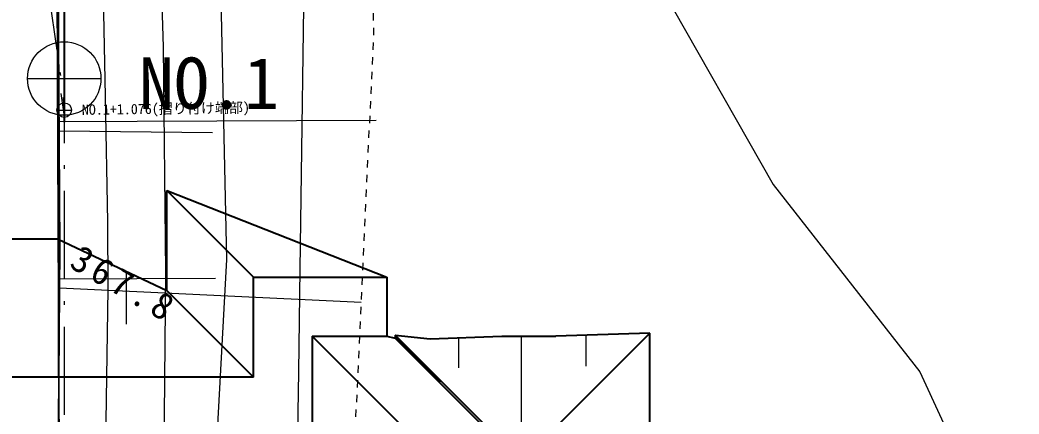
# Model space of a CAD drawing. Header units: millimetres. Extents: x -2078669 to -1085629, y -5987148 to 310365.
# Drawn here: x -1703059 to -1669051, y -1440608 to -1427195 of the extents above; entities that cross this region are included whole.
import ezdxf

# ---------------------------------------------------------------- set-up
doc = ezdxf.new("R2010")
doc.units = ezdxf.units.MM
doc.header["$LTSCALE"] = 500
doc.linetypes.add('561019', pattern=[1, 0.5, -0.5])
doc.linetypes.add('SXF_一点短鎖線', pattern=[9.25, 6, -1.5, 0.25, -1.5])
doc.layers.get('Defpoints').update_dxf_attribs({"color": 153})
for name, color, linetype, lineweight in [('D-BGD', 7, 'Continuous', 13), ('D-BMK', 2, 'SXF_一点短鎖線', 13), ('D-BMK-HTXT', 7, 'Continuous', 13), ('D-BMK-OTRS', 7, 'Continuous', 13), ('D-BYP-STR1', 2, 'Continuous', 13), ('D-BYP-STR2', 6, 'Continuous', 25)]:
    doc.layers.add(name, color=color, linetype=linetype, lineweight=lineweight)
doc.styles.add('MS ゴシック', font='MS Gothic.ttf')
doc.styles.add('ＭＳ ゴシック', font='MS Gothic.ttf')

# ---------------------------------------------------------------- blocks, each defined once
blk = doc.blocks.new('河川平面')
at = {"layer": 'D-BGD', "linetype": 'Continuous'}
for p, q in [((1609189, -2766148), (1620033, -2766106)), ((1609238, -2766470), (1614464, -2766521)), ((1609209, -2771511), (1614564, -2771486)), ((1609254, -2771817), (1619516, -2772295))]:
    blk.add_line(p, q, dxfattribs=at)
at = {"layer": 'D-BGD', "linetype": 'Continuous', "flags": 128}
for points in [[(1614196, -2802555), (1611544, -2797523), (1610785, -2796134), (1609990, -2794678), (1609448, -2793437), (1609275, -2792488), (1609120, -2789483), (1609265, -2770458), (1609158, -2754356), (1608991, -2733247), (1608817, -2713807), (1608555, -2699081), (1609014, -2666342), (1609021, -2620514)], [(1608555, -2699081), (1608817, -2713807), (1608991, -2733247), (1609158, -2754356), (1609265, -2770458), (1609120, -2789483)]]:
    blk.add_lwpolyline(points, dxfattribs=at)
for points, elevation in [([(1610013, -2620514), (1610004, -2655012), (1609981, -2662598), (1609913, -2668183), (1609452, -2691949), (1609445, -2695730), (1609534, -2701509), (1610811, -2765298), (1610885, -2769571), (1610897, -2771846), (1610716, -2783859), (1610693, -2787913), (1610772, -2789970), (1610879, -2790832), (1611484, -2792973), (1612825, -2795553), (1614449, -2798377), (1615902, -2801242), (1616987, -2804270)], 367000), ([(1611715, -2620514), (1611197, -2668195), (1611105, -2685482), (1611228, -2700780), (1611946, -2745632), (1612011, -2749082), (1612060, -2750532), (1612325, -2753298), (1612593, -2757485), (1612783, -2763612), (1612864, -2771282), (1612734, -2784705), (1612727, -2788483), (1612845, -2790265), (1613065, -2791226), (1613931, -2793393), (1615912, -2797217), (1616301, -2797929), (1618572, -2802762)], 366000), ([(1621613, -2804739), (1621190, -2802460), (1619945, -2799860), (1615503, -2792088), (1615083, -2791125), (1614669, -2789480), (1614591, -2787428), (1614424, -2780447), (1614954, -2770848), (1614660, -2757775), (1613687, -2747587), (1613373, -2737098), (1613203, -2724566), (1612724, -2704239), (1612726, -2695354), (1612599, -2678222), (1612988, -2655305), (1612966, -2630582), (1613359, -2620514)], 365000), ([(1624244, -2803817), (1623725, -2802293), (1620285, -2795694), (1618029, -2791812), (1617489, -2790721), (1616969, -2789309), (1616837, -2787094), (1617312, -2780196), (1617397, -2774676), (1617446, -2771179), (1617614, -2759007), (1617664, -2755279), (1617387, -2752525), (1616960, -2744706), (1616414, -2735865), (1615549, -2723449), (1615307, -2713395), (1614941, -2697350), (1614969, -2677393)], 364000), ([(1616949, -2688150), (1617118, -2692517), (1617295, -2704845), (1617707, -2719180), (1618258, -2729775), (1619284, -2738394), (1620512, -2741723), (1621690, -2743916), (1623569, -2746498), (1626274, -2750869), (1627187, -2753428), (1627773, -2755690), (1628854, -2759670), (1629723, -2761569), (1633551, -2768293), (1638543, -2774672), (1640014, -2777876), (1641376, -2781486), (1641915, -2785883), (1640984, -2797690), (1640322, -2802625)], 363000)]:
    blk.add_lwpolyline(points, dxfattribs=dict(at, elevation=elevation))
at = {"layer": 'D-BGD', "linetype": '561019', "flags": 128}
blk.add_lwpolyline([(1618950, -2620514), (1618959, -2621129), (1618665, -2658302), (1618663, -2658627), (1618571, -2661701), (1617747, -2689368), (1618403, -2710987), (1619104, -2730441), (1619135, -2731637), (1619943, -2763133), (1618853, -2786511), (1619008, -2789521), (1619927, -2791602), (1625688, -2802391), (1625125, -2825293), (1624564, -2827572), (1623496, -2829911), (1618630, -2838640), (1618342, -2840170), (1618771, -2861642), (1618913, -2870692)], dxfattribs=at)
at = {"layer": 'D-BGD', "linetype": 'Continuous'}
for points in [[(1615473, -2813810, 368400), (1615503, -2805510, 368350), (1615442, -2805095, 368370), (1615373, -2804813, 368380), (1615226, -2804347, 368420), (1610224, -2794667, 368260), (1609794, -2793590, 368280), (1609534, -2792437, 368300), (1609236, -2777605, 368510), (1609158, -2758979, 368490), (1609245, -2738601, 368470), (1609119, -2714860, 368280), (1609038, -2675632, 368370), (1609172, -2662075, 368370), (1609082, -2627858, 368360), (1609044, -2620514, 368307)], [(1609119, -2714860, 368280), (1609245, -2738601, 368470), (1609158, -2758979, 368490), (1609236, -2777605, 368510), (1609534, -2792437, 368300)]]:
    blk.add_polyline3d(points, dxfattribs=at)
at = {"layer": 'D-BGD', "linetype": 'Continuous', "insert": (1609538, -2771104, 367818), "char_height": 900, "attachment_point": 7, "rotation": 330.1091, "line_spacing_factor": 0.722892, "style": 'MS ゴシック'}
blk.add_mtext('\\T1.284;367.8', dxfattribs=at)

msp = doc.modelspace()

# ---------------------------------------------------------------- linework, layer by layer
at = {"layer": 'D-BMK', "linetype": 'SXF_一点短鎖線', "flags": 128}
msp.add_lwpolyline([(-1701552.5, -1285013.4), (-1701552.5, -1535191.7)], dxfattribs=at)
msp.add_lwpolyline([(-1701552.5, -1285013.4), (-1701552.5, -1535191.7)], dxfattribs=at)
msp.add_lwpolyline([(-1701552.5, -1379365.2, -0.0342109), (-1701692.6, -1381410.7), (-1704459.1, -1401508.6, 0.0342109), (-1704552.5, -1402872.2), (-1704552.5, -1408230.7, 0.0353635), (-1704452.7, -1409640), (-1701652.3, -1429313.4, -0.0353635), (-1701552.5, -1430722.6)], format="xyb", dxfattribs=at)
msp.add_lwpolyline([(-1701552.5, -1379365.2, -0.0342109), (-1701692.6, -1381410.7), (-1704459.1, -1401508.6, 0.0342109), (-1704552.5, -1402872.2), (-1704552.5, -1408230.7, 0.0353635), (-1704452.7, -1409640), (-1701652.3, -1429313.4, -0.0353635), (-1701552.5, -1430722.6)], format="xyb", dxfattribs=at)
at = {"layer": 'D-BMK-HTXT', "color": 7, "linetype": 'Continuous', "lineweight": 13}
msp.add_line((-1702802.4, -1429186.7, 329066.8), (-1700302.4, -1429186.7, -329119.1), dxfattribs=at)
msp.add_circle((-1701552.4, -1429186.7, -26.2), 1250, dxfattribs=at)
at = {"layer": 'D-BMK-OTRS', "color": 7, "linetype": 'Continuous', "lineweight": 13}
for q in [(-1701652.2, -1429698.6), (-1701552.5, -1431107.1)]:
    msp.add_line((-1701552.5, -1430399.3), q, dxfattribs=at)
at = {"layer": 'D-BYP-STR1'}
for p, q in [((-1701761.1, -1434652.7), (-1701761.1, -1439352.7)), ((-1699442.8, -1435750.1), (-1699442.8, -1437551.4)), ((-1688745.6, -1439513.1), (-1690285.2, -1437973.4)), ((-1688135.2, -1438013.3), (-1688135.2, -1439035.3)), ((-1685985.2, -1441052.7), (-1685985.2, -1437952.7)), ((-1683800, -1437921), (-1683800, -1438979.6))]:
    msp.add_line(p, q, dxfattribs=at)
at = {"layer": 'D-BYP-STR2'}
for p, q in [((-1695114.5, -1435952.7), (-1698064.8, -1433002.4)), ((-1698064.8, -1436402.4), (-1698064.8, -1433002.4)), ((-1698064.8, -1433002.4), (-1690566.9, -1435952.7)), ((-1701761.1, -1434652.7), (-1705599.6, -1434652.7)), ((-1701761.1, -1434652.7), (-1698064.8, -1436402.4)), ((-1695114.5, -1439352.7), (-1695114.5, -1435952.7)), ((-1695114.5, -1435952.7), (-1690566.9, -1435952.7)), ((-1690566.9, -1435952.7), (-1690566.9, -1437952.7)), ((-1695114.5, -1439352.7), (-1698064.8, -1436402.4)), ((-1690014.5, -1441052.7), (-1693114.5, -1437952.7)), ((-1693114.5, -1437952.7), (-1693114.5, -1457952.7)), ((-1693114.5, -1437952.7), (-1690566.9, -1437952.7)), ((-1690566.9, -1437952.7), (-1690285.2, -1438023.4)), ((-1690285.2, -1437923.4), (-1690285.2, -1438023.4)), ((-1687155.9, -1441052.7), (-1690285.2, -1437923.4)), ((-1690285.2, -1437923.4), (-1689097.3, -1438052.7)), ((-1687255.9, -1441052.7), (-1690285.2, -1438023.4)), ((-1689097.3, -1438052.7), (-1686655.9, -1437952.7)), ((-1686655.9, -1437952.7), (-1684814.5, -1437952.7)), ((-1684814.5, -1441052.7), (-1681614.9, -1437852.7)), ((-1681614.9, -1437852.7), (-1684814.5, -1437952.7)), ((-1681614.9, -1447952.7), (-1681614.9, -1437852.7)), ((-1695114.5, -1439352.7), (-1720350.4, -1439352.7))]:
    msp.add_line(p, q, dxfattribs=at)
at = {"layer": 'Defpoints'}
msp.add_line((-1701552.4, -1423240.7, 369050), (-1701552.4, -1430673.7, 369050), dxfattribs=at)
at = {"layer": 'Defpoints', "linetype": 'Continuous', "lineweight": 13}
msp.add_line((-1701802.5, -1430262.3, 65818.6), (-1701302.5, -1430262.3, -65818.6), dxfattribs=at)
msp.add_circle((-1701552.5, -1430262.3, 0), 250, dxfattribs=at)

# ---------------------------------------------------------------- block references
at = {"layer": 'D-BGD'}
msp.add_blockref('河川平面', (-3310965.8, 1335500.2), dxfattribs=at)

# ---------------------------------------------------------------- texts
at = {"layer": 'D-BMK-HTXT', "style": 'MS ゴシック'}
msp.add_text('NO.1  ', height=1750, dxfattribs=at).set_placement((-1699004.7, -1430220.8, -354000))
at = {"layer": 'Defpoints', "insert": (-1700952.2, -1430296.4, 0), "char_height": 350, "attachment_point": 4, "rotation": 0.77042, "style": 'ＭＳ ゴシック'}
msp.add_mtext('NO.1+1.076(摺り付け端部)', dxfattribs=at)

doc.saveas('drawing.dxf')
